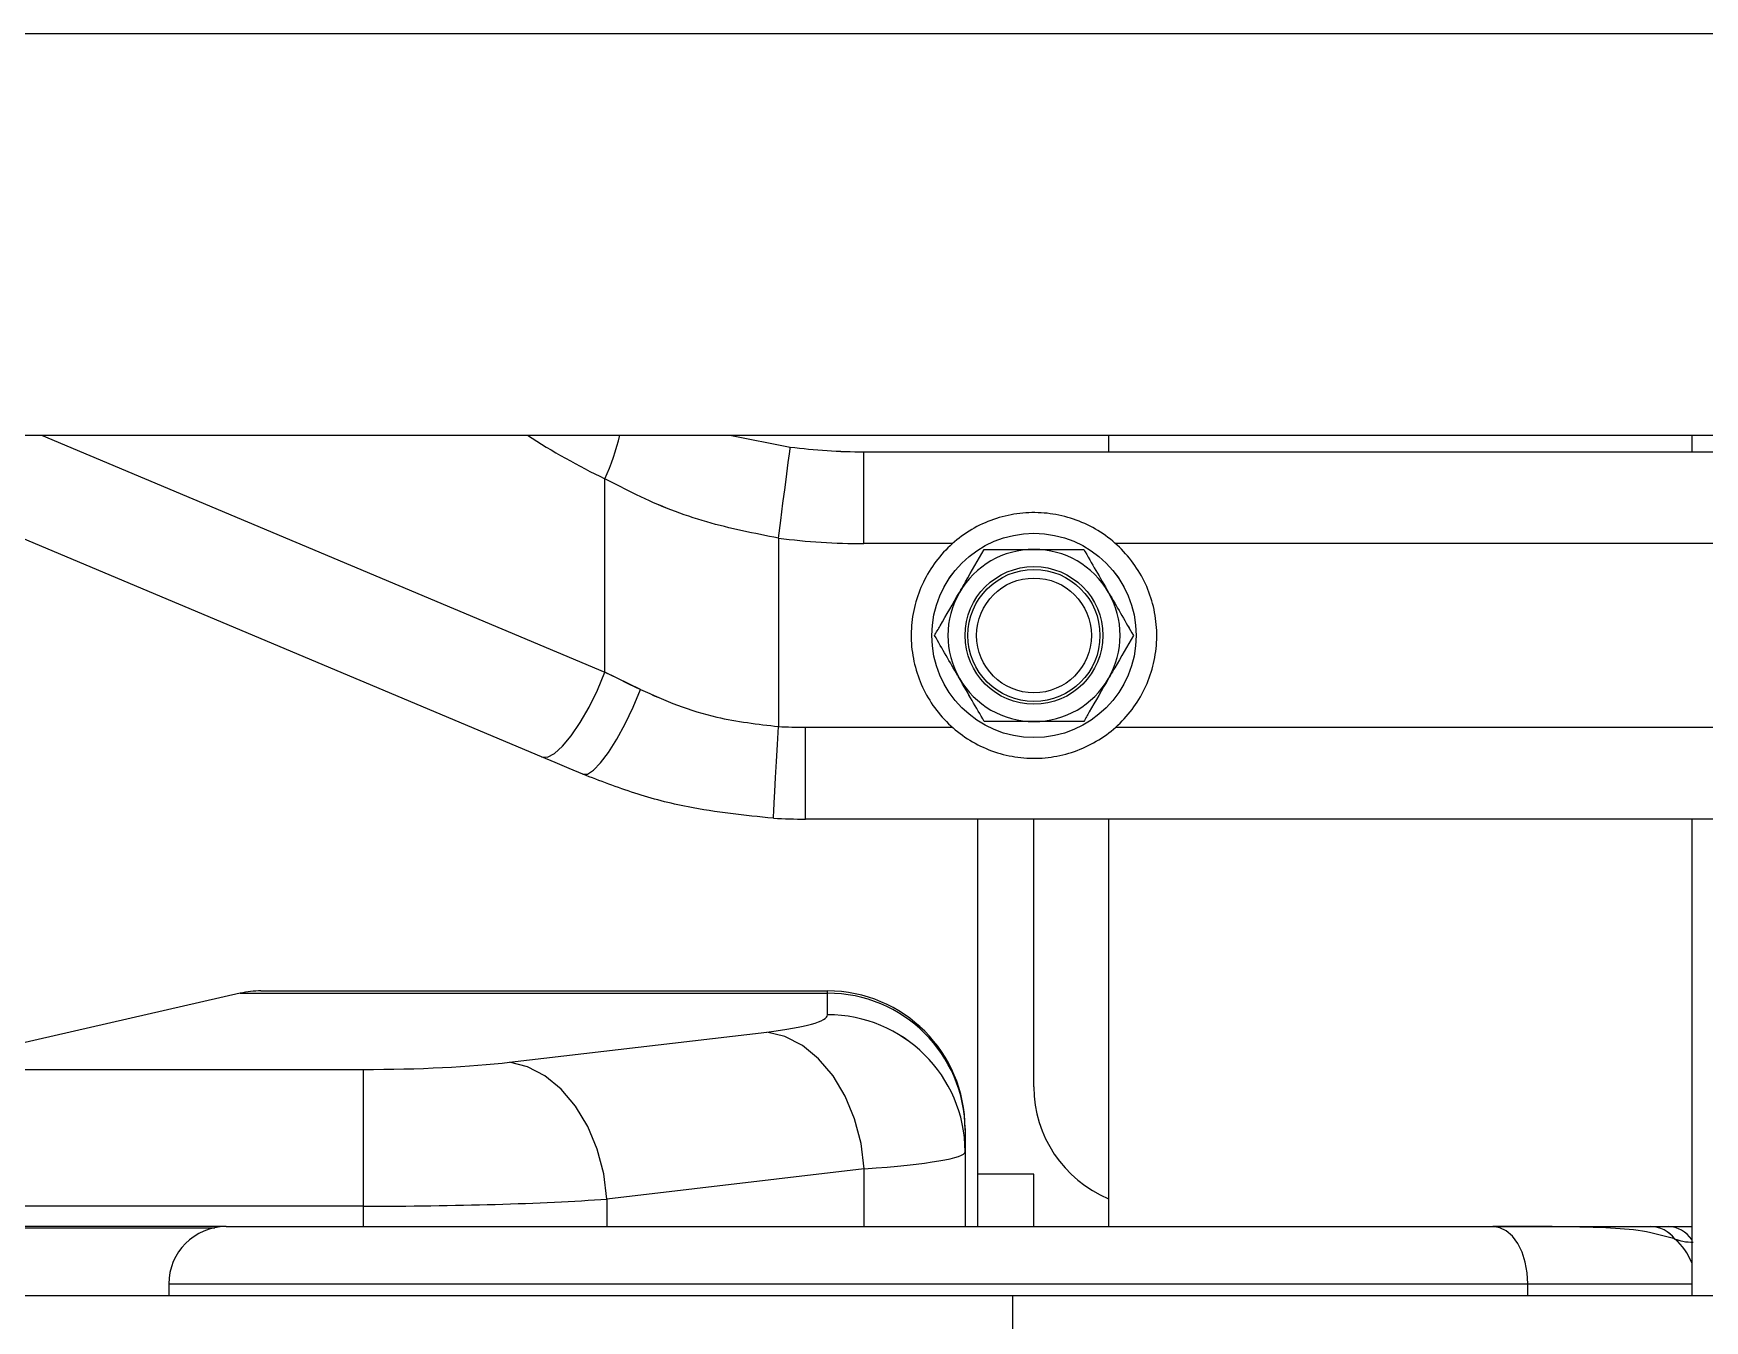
# Model space of a CAD drawing. Header units: inches. Extents: x -1851 to 6314, y -1304 to 4687.
# Drawn here: x -17.37 to -11.64, y 2437.88 to 2442.3 of the extents above; entities that cross this region are included whole.
import ezdxf

# ---------------------------------------------------------------- set-up
doc = ezdxf.new("R2010")
doc.units = ezdxf.units.IN
doc.header["$MEASUREMENT"] = 0

# ---------------------------------------------------------------- blocks, each defined once
blk = doc.blocks.new('2.4.20_7-7_Mid Plan View')
at = {"color": 7, "linetype": 'Continuous', "lineweight": 25}
for p, q in [((-8.978616916656481, 1.149999979883432), (-8.978616916656481, -1.149999972432852)), ((-8.943617069244372, 1.115000013262033), (-8.943617069244372, -1.115000005811453)), ((-9.047566616058337, 0.1403801031410694), (-9.047566616058337, 0.183755774050951)), ((-9.053566181182848, 0.1743337400257587), (-9.053566181182848, 0.07188011333346367)), ((-9.045790874481188, 0.128426406532526), (-9.045790874481188, 0.1710000075399876)), ((-9.033873760223376, 0.1681241132318974), (-9.033873760223376, 0.128426406532526)), ((-9.027237140655505, 0.1391497291624546), (-9.033873760223376, 0.1681241132318974)), ((-9.006639682769762, 0.1128998436033726), (-8.985478603363024, 0.1632003970444202)), ((-9.052566730499255, 0.145380113273859), (-9.053566181182848, 0.145380113273859)), ((-9.047566616058337, 0.1403801031410694), (-9.047566616058337, 0.03002115339040756)), ((-9.027237140655505, 0.1391497291624546), (-9.027237140655505, 0.08800000324845314)), ((-9.027032100677477, 0.1373486258089542), (-9.027032100677477, 0.08800000324845314)), ((-9.045790874481188, 0.128426406532526), (-9.033873760223376, 0.128426406532526)), ((-9.033252918243395, 0.1156984828412533), (-9.030614101409899, 0.09327207878232002)), ((-9.042532169342028, 0.0847867988049984), (-9.045170986175524, 0.1072132028639317)), ((-9.000780307769762, 0.104274895042181), (-8.99926587295531, 0.107378538697958)), ((-8.99926587295531, 0.107378538697958), (-8.982411586761462, 0.107378538697958)), ((-8.978616916656481, 0.09649438038468361), (-8.979653560638415, 0.09123268350958824)), ((-8.987587177276598, 0.09225906804203987), (-9.004000865936266, 0.09225906804203987)), ((-9.012066089630114, -0.08991097286343575), (-9.012066089630114, 0.08991097286343575)), ((-9.012066089630114, 0.08991097286343575), (-9.004066669464098, 0.08991097286343575)), ((-9.029116832733141, 0.08800000324845314), (-9.027237140655505, 0.08800000324845314)), ((-9.027237140655505, 0.08800000324845314), (-9.027032100677477, 0.08800000324845314)), ((-8.988065921783434, 0.08481782302260399), (-8.980066501617419, 0.08481782302260399)), ((-8.980066501617419, 0.08481782302260399), (-8.980066501617419, -0.08481781557202339)), ((-9.04103490066527, 0.07600000128149986), (-9.047566616058337, 0.07600000128149986)), ((-9.039155208587633, 0.07600000128149986), (-9.04103490066527, 0.07600000128149986)), ((-9.039032184600817, 0.07600000128149986), (-9.039155208587633, 0.07600000128149986)), ((-9.042993747711169, 0.07493000105023384), (-9.047566616058337, 0.07493000105023384)), ((-9.042993747711169, 0.07000240311026573), (-9.042993747711169, 0.07493000105023384)), ((-9.053566181182848, 0.07188011333346367), (-9.064566814422594, 0.07188011333346367)), ((-9.053566181182848, 0.07188011333346367), (-9.053566181182848, -0.07188010588288307)), ((-9.047566616058337, 0.07000240311026573), (-9.042993747711169, 0.07000240311026573)), ((-9.012066089630114, 0.06349999830126762), (-9.047566616058337, 0.06349999830126762)), ((-8.978616916656481, 0.06349999830126762), (-8.980066501617419, 0.06349999830126762)), ((-9.047566616058337, 0.01473612803965807), (-9.047566616058337, 0.01270000170916319)), ((-9.048646175384516, 0.01416824385523796), (-9.048649036407458, 0.01415961422026157)), ((-9.012066089630114, 0.01270000170916319), (-9.053566181182848, 0.01270000170916319)), ((-8.978616916656481, 0.01270000170916319), (-8.980066501617419, 0.01270000170916319))]:
    blk.add_line(p, q, dxfattribs=at)
at = {"color": 8, "linetype": 'Continuous', "lineweight": 25}
for p, q in [((-9.04766389083861, 0.1834765858948231), (-9.04766389083861, 0.1413606889545918)), ((-8.978616916656481, 0.1564603187143803), (-8.99926587295531, 0.107378538697958)), ((-9.052566730499255, 0.145380113273859), (-9.052566730499255, 0.02696575410664082)), ((-9.047566616058337, 0.128426406532526), (-9.045790874481188, 0.128426406532526)), ((-9.045170986175524, 0.1072132028639317), (-9.047566616058337, 0.1072132028639317)), ((-9.004066669464098, 0.08991097286343575), (-9.004066669464098, 0.07710563018918037)), ((-9.047566616058337, 0.0847867988049984), (-9.042532169342028, 0.0847867988049984)), ((-8.988065921783434, 0.07710563018918037), (-8.988065921783434, 0.08481782302260399)), ((-9.004066669464098, 0.06289437040686607), (-9.004066669464098, -0.06289437040686607)), ((-8.988065921783434, -0.06289437040686607), (-8.988065921783434, 0.06289437040686607)), ((-9.053566181182848, 0.02696575410664082), (-9.052566730499255, 0.02696575410664082)), ((-9.052566730499255, 0.02696575410664082), (-9.052566730499255, 0.01270000170916319))]:
    blk.add_line(p, q, dxfattribs=at)
at = {"color": 7, "linetype": 'Continuous', "lineweight": 25, "flags": 128}
for points in [[(-9.045170986175524, 0.1072132028639317), (-9.042959415435778, 0.1074896864593029), (-9.040824138641344, 0.1080493740737438), (-9.038838588714587, 0.1088729463517666), (-9.037071430206286, 0.1099320016801357), (-9.035584651947008, 0.1111899949610233), (-9.034427845001208, 0.1126035340130329), (-9.033641063690173, 0.114123847335577), (-9.033252918243395, 0.1156984828412533)], [(-9.008154117584215, 0.10929961130023), (-9.007645809173571, 0.1105068735778332), (-9.007141315460192, 0.1117071397602558), (-9.006639682769762, 0.1128998436033726)], [(-9.006639682769762, 0.1128998436033726), (-9.00665875625609, 0.1123974733054638), (-9.006348812103258, 0.1117797382175922), (-9.005725109100329, 0.1110740564763546), (-9.004815303802484, 0.1103117354214191), (-9.003658496856676, 0.1095266081392765), (-9.002307140350329, 0.1087535060942173), (-9.000821315765368, 0.1080267317593098), (-8.99926587295531, 0.107378538697958)], [(-9.008154117584215, 0.10929961130023), (-9.008137905120837, 0.1088939271867275), (-9.007804119110094, 0.1083719842135906), (-9.007167064666735, 0.1077562905848026), (-9.00625535202025, 0.1070733778178692), (-9.005108081817614, 0.1063527055084705), (-9.003772937774645, 0.1056253425776958), (-9.002310001373278, 0.104922641068697), (-9.000780307769762, 0.104274895042181)], [(-9.042532169342028, 0.0847867988049984), (-9.040320598602289, 0.08506328240036964), (-9.038185321807848, 0.08562296256422997), (-9.03619977188109, 0.08644654229283333), (-9.03443261337279, 0.08750559762120247), (-9.032945835113512, 0.08876359090209007), (-9.031789028167712, 0.09017712995409966), (-9.031002246856676, 0.09169744327664375), (-9.030614101409899, 0.09327207878232002)], [(-9.011987888336169, 0.09270631894469261), (-9.011834346771227, 0.09269772842526436), (-9.011380397796618, 0.09267227724194527), (-9.01064225387572, 0.09263094142079353), (-9.009648525238024, 0.0925753228366375), (-9.008438312530505, 0.09250754490494728), (-9.007057392120348, 0.0924302227795124), (-9.005559169769281, 0.09234632179141045), (-9.004000865936266, 0.09225906804203987)], [(-8.987587177276598, 0.09225906804203987), (-8.986039363861071, 0.09205882623791695), (-8.98455067825316, 0.09186628833413124), (-8.983179294586169, 0.0916888378560543), (-8.98197671127318, 0.09153330698609352), (-8.980990612030016, 0.09140566363930702), (-8.9802572364807, 0.09131081774830818), (-8.979805194854723, 0.0912524051964283), (-8.979653560638415, 0.09123268350958824)], [(-9.052566730499255, 0.02696575410664082), (-9.051591121673571, 0.02702446281909943), (-9.050652706146227, 0.02719833329319954), (-9.049788677215563, 0.02748068235814571), (-9.04903050613402, 0.02786066010594368), (-9.048408710479723, 0.02832366526126862), (-9.047947132110583, 0.02885190211236477), (-9.047661983489977, 0.02942507527768612), (-9.047566616058337, 0.03002115339040756)]]:
    blk.add_lwpolyline(points, dxfattribs=at)
at = {"color": 7, "linetype": 'Continuous', "lineweight": 25}
for radius in [0.008899999999999655, 0.00600000000000227, 0.005749999999998731, 0.004999999999998858]:
    blk.add_circle((-8.996066346217159, 0.07000000143648322), radius, dxfattribs=at)
for centre, radius, start, end in [((-9.052566346217159, 0.1403801099505699), 0.004999999999998858, 0, 90), ((-8.96206634621716, 0.08991097366819645), 0.05000000000000052, 176.7950979491774, 180), ((-8.96206634621716, 0.08991097366819645), 0.04200000000000065, 176.7950979491774, 180), ((-8.930066346217156, 0.08481781989948445), 0.05800000000000424, 172.628787788044, 180), ((-8.930066346217156, 0.08481781989948445), 0.05000000000000222, 172.628787788044, 180), ((-9.041077914649495, 0.0879610692215067), 0.01196114528246766, 270.2060442382509, 0.1865004822112344), ((-9.039198610046402, 0.08796145405042921), 0.01196153150854876, 270.2078936018151, 0.1846511186458518), ((-9.039032054481869, 0.08800000143645548), 0.01200000000000272, 270, 0), ((-8.996066346217159, 0.07000000143648322), 0.01069999999999878, 99.37500000000014, 110.625000000002), ((-8.996066346217159, 0.07000000143648322), 0.01070000000000222, 88.12500000000925, 99.37500000000014), ((-8.996066346217159, 0.07000000143648322), 0.01070000000000222, 76.8749999999935, 88.12500000000925), ((-8.996066346217159, 0.07000000143648322), 0.01069999999999899, 65.62500000000009, 76.8749999999935), ((-8.996066346217159, 0.07000000143648322), 0.01070000000000279, 121.8749999999934, 133.1249999999883), ((-8.996066346217159, 0.07000000143648322), 0.01070000000000279, 110.625000000002, 121.8749999999934), ((-8.996066346217159, 0.07000000143648322), 0.0106999999999986, 54.3750000000088, 65.62500000000009), ((-8.996066346217159, 0.07000000143648322), 0.01070000000000235, 43.1249999999992, 54.3750000000088), ((-8.996066346217159, 0.07000000143648322), 0.0106999999999986, 133.1249999999883, 144.3750000000033), ((-8.996066346217159, 0.07000000143648322), 0.007500000000001459, 59.99999999999407, 120.0000000000059), ((-8.996066346217159, 0.07000000143648322), 0.01070000000000235, 31.8750000000023, 43.1249999999992), ((-8.996066346217159, 0.07000000143648322), 0.0106999999999986, 144.3750000000033, 155.6249999999955), ((-8.996066346217159, 0.07000000143648322), 0.007500000000001459, 120.0000000000059, 180), ((-8.996066346217159, 0.07000000143648322), 0.007500000000001459, 0, 59.99999999999407), ((-8.996066346217159, 0.07000000143648322), 0.01069999999999853, 155.6249999999955, 166.8749999999881), ((-8.996066346217159, 0.07000000143648322), 0.01070000000000134, 20.62500000000862, 31.8750000000023), ((-8.996066346217159, 0.07000000143648322), 0.01070000000000242, 9.37500000001131, 20.62500000000862), ((-8.996066346217159, 0.07000000143648322), 0.01070000000000057, 166.8749999999881, 178.124999999997), ((-8.996066346217159, 0.07000000143648322), 0.01070000000000242, 358.124999999997, 9.37500000001131), ((-8.996066346217159, 0.07000000143648322), 0.01070000000000242, 178.124999999997, 189.3750000000105), ((-8.996066346217159, 0.07000000143648322), 0.007500000000001459, 180, 239.9999999999951), ((-8.996066346217159, 0.07000000143648322), 0.007500000000001459, 300.0000000000059, 0), ((-8.996066346217159, 0.07000000143648322), 0.01070000000000057, 346.8750000000015, 358.124999999997), ((-8.996066346217159, 0.07000000143648322), 0.01070000000000242, 189.3750000000105, 200.6249999999938), ((-8.996066346217159, 0.07000000143648322), 0.01070000000000026, 335.6249999999956, 346.8750000000015), ((-8.996066346217159, 0.07000000143648322), 0.01070000000000134, 200.6249999999938, 211.8750000000023), ((-8.996066346217159, 0.07000000143648322), 0.01070000000000058, 324.3749999999872, 335.6249999999956), ((-8.996066346217159, 0.07000000143648322), 0.01070000000000134, 211.8750000000023, 223.1249999999992), ((-8.996066346217159, 0.07000000143648322), 0.0106999999999986, 223.1249999999992, 234.3750000000088), ((-8.996066346217159, 0.07000000143648322), 0.007500000000001459, 239.9999999999951, 300.0000000000059), ((-8.996066346217159, 0.07000000143648322), 0.01070000000000476, 313.125000000005, 324.3749999999872), ((-8.996066346217159, 0.07000000143648322), 0.01070000000000093, 234.3750000000088, 245.6250000000063), ((-8.996066346217159, 0.07000000143648322), 0.01070000000000476, 301.8750000000076, 313.125000000005), ((-8.996066346217159, 0.07000000143648322), 0.01070000000000093, 245.6250000000063, 256.8749999999953), ((-8.996066346217159, 0.07000000143648322), 0.01070000000000215, 279.3749999999969, 290.6249999999972), ((-8.996066346217159, 0.07000000143648322), 0.01070000000000011, 290.6249999999972, 301.8750000000076), ((-8.996066346217159, 0.07000000143648322), 0.01069999999999899, 256.8749999999953, 268.1250000000092), ((-8.996066346217159, 0.07000000143648322), 0.01070000000000215, 268.1250000000092, 279.3749999999969), ((-9.050246264339055, 0.01631140907397821), 0.002679805619434724, 306.5856510215082, 359.3791225230795), ((-9.05024570666625, 0.01631762971260287), 0.002679246141194136, 306.6559080040263, 359.3826306073028)]:
    blk.add_arc(centre, radius, start, end, dxfattribs=at)
at = {"color": 8, "linetype": 'Continuous', "lineweight": 25}
for centre, radius, start, end in [((-8.930066346217156, 0.08239870354512391), 0.05800000000000305, 146.833576215838, 154.4888416103129), ((-8.973631956859112, 0.126966334942864), 0.02146540619123364, 245.8571527466079, 256.5714700509742), ((-9.050064970366105, 0.0147955739171266), 0.002499061435720119, 303.0133446825981, 358.6369606093629), ((-9.052465834805414, 0.01736965099709664), 0.00498385451029049, 290.4536185619038, 320.0322999204102), ((-9.052470611393769, 0.01737072528482031), 0.004991559840874433, 290.6545311122108, 319.9610563616342)]:
    blk.add_arc(centre, radius, start, end, dxfattribs=at)
at = {"color": 7, "linetype": 'Continuous', "lineweight": 25}
for centre, major_axis, ratio, start_param, end_param in [((-9.05703205448187, 0.1373486252896896), (0.03000000000000337, 0), 0.5137614678897633, 0, 0.117124919696348), ((-9.043673250631304, 0.1284264083076607), (0, 0.02999999999999997), 0.07059807471688373, 1.570796326794897, 2.356194490192058), ((-9.031755466060059, 0.1284264083076607), (0, 0.01800000000000066), 0.1176634578614684, 1.570796326794897, 2.356194490192094), ((-9.02911669748018, 0.1060000014364846), (0, 0.01800000000000066), 0.1176634578614684, 2.356194490192094, 3.141592653589792), ((-9.041034482051433, 0.1060000014364846), (0, 0.02999999999999997), 0.07059807471688373, 2.356194490192709, 3.141592653589791)]:
    blk.add_ellipse(centre, major_axis=major_axis, ratio=ratio, start_param=start_param, end_param=end_param, dxfattribs=at)
for points, knots in [([(-9.011987888336169, 0.09270631894469261), (-9.011739138006721, 0.09520121657214986), (-9.011330606185542, 0.09929867876917342), (-9.009882582224225, 0.1048344046705267), (-9.008732526498132, 0.1078053861611465), (-9.008154117584215, 0.10929961130023)], [0, 0, 0, 0, 0.4362484197065114, 0.7164668355827369, 1, 1, 1, 1]), ([(-8.987587177276598, 0.09225906804203987), (-8.987176248856134, 0.0943625358360407), (-8.98633979640871, 0.098644183677294), (-8.984371811453226, 0.1036576558711033), (-8.98289252488998, 0.1064656257902072), (-8.982411586761462, 0.107378538697958)], [0, 0, 0, 0, 0.394576488261877, 0.8031677851159329, 1, 1, 1, 1]), ([(-9.000780307769762, 0.104274895042181), (-9.001256548250293, 0.103216098572517), (-9.002215905633104, 0.1010832177033478), (-9.00344156844972, 0.09707758219542484), (-9.003790692363818, 0.09406977586368725), (-9.004000865936266, 0.09225906804203987)], [0, 0, 0, 0, 0.281780664822103, 0.5676299520579198, 1, 1, 1, 1]), ([(-8.999816143035876, 0.07649518921971321), (-8.999727411484418, 0.07654653344070539), (-8.998461820698228, 0.07727886339515067), (-8.99722054475139, 0.07799465061376054), (-8.996066295623766, 0.0786602534353733)], [0, 0, 0, 0, 0.07011077547901916, 1, 1, 1, 1]), ([(-8.996066295623766, 0.0786602534353733), (-8.995789918248558, 0.07850068936485854), (-8.99456851254794, 0.07779552142133639), (-8.993298829656407, 0.0770624120144987), (-8.992316448211657, 0.07649518921971321)], [0, 0, 0, 0, 0.2262781114133212, 1, 1, 1, 1]), ([(-9.003565990447985, 0.07433012500405312), (-9.002957143895326, 0.07468176879402222), (-9.001728115966468, 0.07539160288445146), (-9.000457373858207, 0.07612507227821652), (-8.999816143035876, 0.07649518921971321)], [0, 0, 0, 0, 0.4953887038367636, 1, 1, 1, 1]), ([(-8.992316448211657, 0.07649518921971321), (-8.992006805156588, 0.07631652924717969), (-8.990737602803758, 0.07558421617315503), (-8.989501292563492, 0.07487005480822972), (-8.988566600799548, 0.07433012500405312)], [0, 0, 0, 0, 0.2439666569902395, 1, 1, 1, 1]), ([(-9.003565990447985, 0.07000000402331352), (-9.003565990447985, 0.07010268398957464), (-9.003565990448, 0.07156492844640638), (-9.003565990447992, 0.07299783670271154), (-9.003565990447985, 0.07433012500405312)], [0, 0, 0, 0, 0.07022079364668118, 1, 1, 1, 1]), ([(-8.988566600799548, 0.07433012500405312), (-8.988566600799548, 0.07362689692470781), (-8.988566600799548, 0.0722075573490315), (-8.988566600799548, 0.07074029460454767), (-8.988566600799548, 0.07000000402331352)], [0, 0, 0, 0, 0.4954614747552007, 1, 1, 1, 1]), ([(-9.003565990447985, 0.06566987559199333), (-9.003565990447985, 0.06637310367381133), (-9.003565990447985, 0.06779244565353792), (-9.003565990447985, 0.06925971093386352), (-9.003565990447985, 0.07000000402331352)], [0, 0, 0, 0, 0.495460637294494, 1, 1, 1, 1]), ([(-8.988566600799548, 0.07000000402331352), (-8.988566600799548, 0.0698973240573082), (-8.988566600799555, 0.06843507715299779), (-8.988566600799555, 0.0670021663913758), (-8.988566600799548, 0.06566987559199333)], [0, 0, 0, 0, 0.07022067593795363, 1, 1, 1, 1]), ([(-8.999816143035876, 0.06350481137633324), (-9.00079852619984, 0.06407202843416826), (-9.002068212668494, 0.06480513120865794), (-9.003289613227597, 0.06551030876420327), (-9.003565990447985, 0.06566987559199333)], [0, 0, 0, 0, 0.7737210628181763, 1, 1, 1, 1]), ([(-8.988566600799548, 0.06566987559199333), (-8.989175447876445, 0.06531823520202806), (-8.990404478937226, 0.06460840677732449), (-8.991675217909592, 0.06387493176569592), (-8.992316448211657, 0.06350481137633324)], [0, 0, 0, 0, 0.4953878679938091, 1, 1, 1, 1]), ([(-8.996066295623766, 0.06133974716067314), (-8.997001430769696, 0.06187945856700594), (-8.998238022706733, 0.06259315516618358), (-8.999506832230754, 0.06332612720939323), (-8.999816143035876, 0.06350481137633324)], [0, 0, 0, 0, 0.7562196694904899, 1, 1, 1, 1]), ([(-8.992316448211657, 0.06350481137633324), (-8.992405179763121, 0.06345346715531264), (-8.993670770549304, 0.06272113720086736), (-8.994912046496143, 0.06200534998228591), (-8.996066295623766, 0.06133974716067314)], [0, 0, 0, 0, 0.07011077547901916, 1, 1, 1, 1]), ([(-9.048646175384516, 0.01416824385523796), (-9.048390836652093, 0.01508733018559383), (-9.047876795162924, 0.01693761158026064), (-9.047633269240055, 0.02048511479623016), (-9.04755806881769, 0.02476255886264767), (-9.047563757354364, 0.02826236763760903), (-9.047566616058337, 0.03002115339040756)], [0, 0, 0, 0, 0.2119843694069155, 0.4267615801947123, 0.711926099244143, 1, 1, 1, 1]), ([(-9.047566616058337, 0.03002115339040756), (-9.047566616058337, 0.02992249193366092), (-9.047566616058337, 0.02977447833612246), (-9.047566616058337, 0.02957834009333737), (-9.047566616058337, 0.02928507490165089), (-9.047566616058337, 0.02895495034141504), (-9.047566616058337, 0.0285462765051534), (-9.047566616058337, 0.02816587905763868), (-9.047566616058337, 0.02770456920285369), (-9.047566616058344, 0.02712382859076001), (-9.047566616058337, 0.02639607232038088), (-9.047566616058337, 0.025573805864326), (-9.047566616058337, 0.02455339858840944), (-9.047566616058337, 0.02329368532647891), (-9.047566616058337, 0.02164483541380946), (-9.047566616058337, 0.01953266018151112), (-9.047566616058337, 0.01770800222251978), (-9.047566616058337, 0.01664510319068313), (-9.047566616058337, 0.01628876104950905)], [0, 0, 0, 0, 0.01623646859544215, 0.0243582266872439, 0.03248165970980969, 0.06498122567735941, 0.07971725219640366, 0.1017971215834769, 0.1299914785510732, 0.159534563333484, 0.2037021475659509, 0.2600897402675112, 0.3104455932989192, 0.3967125409981453, 0.5082088801245065, 0.6566494134887105, 0.884890022941628, 1, 1, 1, 1]), ([(-9.047566616058337, 0.01628237031400204), (-9.047566616058337, 0.01609129573580503), (-9.047566616058337, 0.01562201186561651), (-9.047566616058337, 0.01506584491801277), (-9.047566616058337, 0.01473612803965807)], [0, 0, 0, 0, 0.407162040539756, 1, 1, 1, 1]), ([(-9.048649036407458, 0.01415961422026157), (-9.048723034245523, 0.01392493786167392), (-9.048895045816064, 0.0133794212619307), (-9.048918763264833, 0.0128557577901347), (-9.048932277679437, 0.01255736965686083)], [0, 0, 0, 0, 0.4301910495237516, 1, 1, 1, 1])]:
    blk.add_open_spline(points, degree=3, knots=knots, dxfattribs=at)
blk = doc.blocks.new('2.4.20_9_Plan View')
at = {"color": 7, "linetype": 'Continuous', "lineweight": 25}
for p, q in [((34.68313822507852, 7.545931843557355), (34.68313822507852, 0)), ((34.79796712446209, 7.431102553067205), (34.79796712446209, 0.1148292904901496)), ((34.45692685771937, 4.233530567145941), (34.45692685771937, 4.375839203293921)), ((34.43724168004984, 4.344927017182705), (34.43724168004984, 4.00879306058556)), ((34.46275121728891, 4.194312401164765), (34.46275121728891, 4.333989574294087)), ((34.50185092685693, 4.324554225212331), (34.50185092685693, 4.194312401164765)), ((34.52362148494714, 4.229493906981943), (34.50185092685693, 4.324554225212331)), ((34.59120157752984, 4.143372232444285), (34.66062612886425, 4.308400300195814)), ((34.44052228225702, 4.249934800390001), (34.43724168004984, 4.249934800390001)), ((34.45692685771937, 4.233530567145941), (34.45692685771937, 3.871460510445978)), ((34.52362148494714, 4.229493906981943), (34.52362148494714, 4.061679840214254)), ((34.5242973171615, 4.223584775055649), (34.5242973171615, 4.061679840214254)), ((34.46275121728891, 4.194312401164765), (34.50185092685693, 4.194312401164765)), ((34.50388624563212, 4.152554120001497), (34.51254378145212, 4.07897667650878)), ((34.4734440718841, 4.051137830547987), (34.46478653606408, 4.124715274040696)), ((34.61539386772149, 4.125257714458407), (34.6706885196113, 4.125257714458407)), ((34.68313822507852, 4.089548532497879), (34.67974029088968, 4.072285746922191)), ((34.65370979965203, 4.075653150351641), (34.59985911334985, 4.075653150351641)), ((34.5733968404197, 4.067949425765867), (34.5996432225036, 4.067949425765867)), ((34.5733968404197, 3.477982393347318), (34.5733968404197, 4.067949425765867)), ((34.51745764484401, 4.061679840214254), (34.52362148494714, 4.061679840214254)), ((34.52362148494714, 4.061679840214254), (34.5242973171615, 4.061679840214254)), ((34.65213755109781, 4.051239616042075), (34.67838236875528, 4.051239616042075)), ((34.67838236875528, 4.051239616042075), (34.67838236875528, 3.49469222751528)), ((34.47835637084955, 4.022309753760993), (34.45692685771937, 4.022309753760993)), ((34.48452177537912, 4.022309753760993), (34.47835637084955, 4.022309753760993)), ((34.48492696182245, 4.022309753760993), (34.48452177537912, 4.022309753760993)), ((34.5733968404197, 4.018799254202243), (34.45692685771937, 4.018799254202243)), ((34.43724168004984, 4.00879306058556), (34.40115192691798, 4.00879306058556)), ((34.43724168004984, 4.00879306058556), (34.43724168004984, 3.537138782971795)), ((34.49684006902689, 4.00263259377688), (34.5733968404197, 4.00263259377688)), ((34.5733968404197, 3.981299243983329), (34.45692685771937, 3.981299243983329)), ((34.68313822507852, 3.981299243983329), (34.67838236875528, 3.981299243983329)), ((34.45338343187326, 3.819449650726618), (34.45337404531473, 3.819421338274999)), ((34.45692685771937, 3.821312787874227), (34.45692685771937, 3.814632583164084)), ((34.5733968404197, 3.814632583164084), (34.43724168004984, 3.814632583164084)), ((34.68313822507852, 3.814632583164084), (34.67838236875528, 3.814632583164084))]:
    blk.add_line(p, q, dxfattribs=at)
at = {"color": 8, "linetype": 'Continuous', "lineweight": 25}
for p, q in [((34.45660771472924, 4.374923231623768), (34.45660771472924, 4.236747712306382)), ((34.68313822507852, 4.286287181607484), (34.61539386772149, 4.125257714458407)), ((34.44052228225702, 4.249934800390001), (34.44052228225702, 3.861436234259827)), ((34.45692685771937, 4.194312401164765), (34.46275121728891, 4.194312401164765)), ((34.46478653606408, 4.124715274040696), (34.45692685771937, 4.124715274040696)), ((34.5996432225036, 4.067949425765867), (34.5996432225036, 4.025937145306465)), ((34.45692685771937, 4.051137830547987), (34.4734440718841, 4.051137830547987)), ((34.65213755109781, 4.025937145306465), (34.65213755109781, 4.051239616042075)), ((34.5996432225036, 3.979312275762261), (34.5996432225036, 3.566619543350932)), ((34.65213755109781, 3.566619543350932), (34.65213755109781, 3.979312275762261)), ((34.43724168004984, 3.861436234259827), (34.44052228225702, 3.861436234259827)), ((34.44052228225702, 3.861436234259827), (34.44052228225702, 3.814632583164084))]:
    blk.add_line(p, q, dxfattribs=at)
at = {"color": 7, "linetype": 'Continuous', "lineweight": 25, "flags": 128}
for points in [[(34.46478653606408, 4.124715274040696), (34.47204234580988, 4.125622372479732), (34.47904784732813, 4.127458617992701), (34.4855605545234, 4.130160626865326), (34.49135831884378, 4.13363521794885), (34.49623776485437, 4.137762492624518), (34.50003306335444, 4.142400088087918), (34.50261280252451, 4.147387992849048), (34.50388624563212, 4.152554120001497)], [(34.58623139478678, 4.131560446294841), (34.58789907335276, 4.135521280665692), (34.58955580093378, 4.139459161967636), (34.59120157752984, 4.143372232444285)], [(34.59120157752984, 4.143372232444285), (34.59113900047296, 4.141724035876095), (34.59215431322092, 4.139697345890404), (34.59420058298105, 4.137382117006482), (34.59718707302088, 4.134881063596602), (34.60098080709452, 4.132305186604263), (34.6054143915748, 4.129768762490748), (34.61029070873256, 4.127384332181812), (34.61539386772149, 4.125257714458407)], [(34.58623139478678, 4.131560446294841), (34.58628614971155, 4.130229461627899), (34.58738124820704, 4.128517050243914), (34.58946819305415, 4.126497057958836), (34.59246094079965, 4.124256530436575), (34.5962265151977, 4.121892119897005), (34.60060534475321, 4.119505758499201), (34.60540656944269, 4.11720030728042), (34.61042524940484, 4.115075156206785)], [(34.61539386772149, 4.125257714458407), (34.61374809112543, 4.121884395541549), (34.61209136354441, 4.118489687982198), (34.61042524940484, 4.115075156206785)], [(34.4734440718841, 4.051137830547987), (34.48069988162989, 4.052044928987023), (34.48770538314814, 4.053881150055823), (34.49421809034341, 4.056583183372616), (34.50001585466379, 4.060057774456141), (34.50489530067438, 4.064185049131808), (34.50869059917444, 4.068822644595201), (34.51127033834452, 4.073810549356338), (34.51254378145212, 4.07897667650878)], [(34.57365340635293, 4.077120509003102), (34.57415715166086, 4.077092324883338), (34.57564805004114, 4.077008823623061), (34.57806978214258, 4.076873207407594), (34.58132848237986, 4.076690731731951), (34.58530056106561, 4.076468363182542), (34.58983113998407, 4.076214681660531), (34.59474656780237, 4.075939415942727), (34.59985911334985, 4.075653150351641)], [(34.65370979965203, 4.075653150351641), (34.65878792781824, 4.074996189031005), (34.66367050268167, 4.074364502974746), (34.66816979307168, 4.07378231634825), (34.67211527650826, 4.073272044448849), (34.67535363920206, 4.072853267050981), (34.67775659818646, 4.072542092857958), (34.6792396744346, 4.072350450621244), (34.67974029088968, 4.072285746922191)], [(34.44052228225702, 3.861436234259827), (34.44372309871667, 3.861628848152009), (34.44680032548901, 3.862199289358259), (34.44963663059228, 3.863125631464492), (34.45212250417704, 3.864372277658582), (34.45416251623148, 3.865891323492377), (34.45567844543451, 3.86762438408293), (34.45661240800851, 3.869504873530637), (34.45692685771937, 3.871460510445978)]]:
    blk.add_lwpolyline(points, dxfattribs=at)
at = {"color": 7, "linetype": 'Continuous', "lineweight": 25}
for radius in [0.02919947599999887, 0.01968503999999906, 0.01886482999998465, 0.01640420000000744]:
    blk.add_circle((34.62589012100787, 4.002624714269466), radius, dxfattribs=at)
for centre, radius, start, end in [((34.44052266100785, 4.233530589486826), 0.01640420000000744, 0, 90), ((34.73743868100787, 4.067949428406159), 0.1640420000000188, 176.7950979491766, 180), ((34.73743868100787, 4.067949428406159), 0.1377952800000133, 176.7950979491766, 180), ((34.84242556100783, 4.051239605795622), 0.1902887199999834, 172.6287877880431, 180), ((34.84242556100783, 4.051239605795622), 0.1640419999999849, 172.6287877880431, 180), ((34.47821461328175, 4.061552735129474), 0.03924323740342269, 270.2069688575571, 0.1855758628889138), ((34.48438117612899, 4.061550025420019), 0.03924052354423432, 270.2052918805556, 0.1895452130349968), ((34.48492650670467, 4.061679834269377), 0.0393700800000089, 270, 0), ((34.62589012100787, 4.002624714269466), 0.03510498799999692, 99.37500000000844, 110.6250000000293), ((34.62589012100787, 4.002624714269466), 0.03510498800000709, 88.1250000000178, 99.37500000000844), ((34.62589012100787, 4.002624714269466), 0.03510498800000709, 76.87500000003992, 88.1250000000178), ((34.62589012100787, 4.002624714269466), 0.03510498799999033, 65.62500000003963, 76.87500000003992), ((34.62589012100787, 4.002624714269466), 0.03510498800002096, 121.8750000000308, 133.1250000000071), ((34.62589012100787, 4.002624714269466), 0.03510498800002096, 110.6250000000293, 121.8750000000308), ((34.62589012100787, 4.002624714269466), 0.03510498799998236, 54.37500000003666, 65.62500000003963), ((34.62589012100787, 4.002624714269466), 0.03510498800000449, 133.1250000000071, 144.3750000000173), ((34.62589012100787, 4.002624714269466), 0.02460630000000199, 60.00000000004985, 119.9999999999974), ((34.62589012100787, 4.002624714269466), 0.03510498799999547, 43.12500000001691, 54.37500000003666), ((34.62589012100787, 4.002624714269466), 0.03510498800000537, 144.3750000000173, 155.6249999999964), ((34.62589012100787, 4.002624714269466), 0.02460630000002235, 119.9999999999974, 180), ((34.62589012100787, 4.002624714269466), 0.02460629999999997, 0, 60.00000000004985), ((34.62589012100787, 4.002624714269466), 0.03510498799999547, 31.87500000001664, 43.12500000001691), ((34.62589012100787, 4.002624714269466), 0.03510498799999185, 20.62500000001032, 31.87500000001664), ((34.62589012100787, 4.002624714269466), 0.03510498800000885, 155.6249999999964, 166.8749999999881), ((34.62589012100787, 4.002624714269466), 0.03510498799999692, 9.375000000011326, 20.62500000001032), ((34.62589012100787, 4.002624714269466), 0.03510498800000885, 166.8749999999881, 178.124999999997), ((34.62589012100787, 4.002624714269466), 0.03510498799999692, 358.124999999997, 9.375000000011326), ((34.62589012100787, 4.002624714269466), 0.03510498800000746, 178.124999999997, 189.3750000000105), ((34.4968406033107, 3.968049253845408), 0.03458333444000947, 90, 157.4721457212655), ((34.62589012100787, 4.002624714269466), 0.02460630000002235, 180, 240.0000000000041), ((34.62589012100787, 4.002624714269466), 0.02460629999999997, 299.99999999995, 0), ((34.62589012100787, 4.002624714269466), 0.03510498800000632, 346.8750000000023, 358.124999999997), ((34.62589012100787, 4.002624714269466), 0.03510498799999692, 189.3750000000105, 200.6249999999946), ((34.62589012100787, 4.002624714269466), 0.03510498800000632, 335.6249999999822, 346.8750000000023), ((34.62589012100787, 4.002624714269466), 0.03510498800000914, 200.6249999999946, 211.8750000000003), ((34.62589012100787, 4.002624714269466), 0.03510498800000914, 211.8750000000003, 223.12499999998), ((34.62589012100787, 4.002624714269466), 0.03510498799999281, 324.3749999999843, 335.6249999999822), ((34.62589012100787, 4.002624714269466), 0.02460630000000199, 240.0000000000041, 299.99999999995), ((34.62589012100787, 4.002624714269466), 0.0351049879999965, 313.124999999969, 324.3749999999843), ((34.62589012100787, 4.002624714269466), 0.03510498800000843, 223.12499999998, 234.3749999999738), ((34.62589012100787, 4.002624714269466), 0.0351049879999965, 301.8749999999785, 313.124999999969), ((34.62589012100787, 4.002624714269466), 0.03510498800000999, 234.3749999999738, 245.6249999999804), ((34.62589012100787, 4.002624714269466), 0.03510498800000999, 245.6249999999804, 256.8749999999658), ((34.62589012100787, 4.002624714269466), 0.03510498800000796, 279.3750000000051, 290.6249999999894), ((34.62589012100787, 4.002624714269466), 0.03510498799999839, 290.6249999999894, 301.8749999999785), ((34.62589012100787, 4.002624714269466), 0.0351049880000005, 256.8749999999658, 268.1249999999799), ((34.62589012100787, 4.002624714269466), 0.03510498800000796, 268.1249999999799, 279.3750000000051), ((34.44813497770313, 3.826482405105935), 0.008792411172737418, 306.5741382370537, 359.370208108984), ((34.44814254310917, 3.826499895276129), 0.008784808663013791, 306.6257357929737, 359.3923406346594)]:
    blk.add_arc(centre, radius, start, end, dxfattribs=at)
at = {"color": 8, "linetype": 'Continuous', "lineweight": 25}
for centre, radius, start, end in [((34.84242556100783, 4.04330287209558), 0.1902887200000081, 146.8335762158359, 154.488841610313), ((34.69984408062894, 4.190554040566255), 0.07150983807451022, 245.9386884407394, 256.4899343568561), ((34.44084964525106, 3.829954064127776), 0.01635354726025526, 290.4642744809644, 320.0340379762931), ((34.44083497093489, 3.829956142907051), 0.01637713329430639, 290.6636638238208, 319.9644308648487), ((34.4487160183872, 3.821515713931561), 0.008213346548366331, 303.066048531925, 358.5842567599121)]:
    blk.add_arc(centre, radius, start, end, dxfattribs=at)
at = {"color": 7, "linetype": 'Continuous', "lineweight": 25}
for centre, major_axis, ratio, start_param, end_param in [((34.42587138670466, 4.223584773352023), (0.09842520000002228, 0), 0.5137614678897049, 0, 0.1171249196963545), ((34.46969948472974, 4.194312406988701), (0, 0.0984251999999999), 0.07059807471682689, 1.570796326794897, 2.356194490193366), ((34.50879982906247, 4.194312406988701), (0, 0.05905512000000216), 0.1176634578613737, 1.570796326794897, 2.3561944901934), ((34.51745720657009, 4.120734954269473), (0, 0.05905512000000216), 0.1176634578613737, 2.356194490191123, 3.141592653589792), ((34.47835686223733, 4.120734954269473), (0, 0.0984251999999999), 0.07059807471682689, 2.356194490193445, 3.141592653589791)]:
    blk.add_ellipse(centre, major_axis=major_axis, ratio=ratio, start_param=start_param, end_param=end_param, dxfattribs=at)
for points, knots in [([(34.57365340635293, 4.077120509003102), (34.57447014325143, 4.085305867631853), (34.57581149597168, 4.098748939793168), (34.58056240149749, 4.116910529371388), (34.58433435834887, 4.12665808977443), (34.58623139478678, 4.131560446294841)], [0, 0, 0, 0, 0.4362545465654817, 0.7164745756626871, 1, 1, 1, 1]), ([(34.65370979965203, 4.075653150351641), (34.65505687739918, 4.082554506518584), (34.65779897283052, 4.096602825003338), (34.66426208089602, 4.113048486996078), (34.66911194895417, 4.122262477031207), (34.6706885196113, 4.125257714458407)], [0, 0, 0, 0, 0.3945746018234068, 0.8031913638881931, 1, 1, 1, 1]), ([(34.61042524940484, 4.115075156206785), (34.60886278058673, 4.111601414397256), (34.6057152825109, 4.104603773526449), (34.60169407891561, 4.091461924326637), (34.60054865921326, 4.081593793001218), (34.59985911334985, 4.075653150351641)], [0, 0, 0, 0, 0.281780664822103, 0.5676299520579198, 1, 1, 1, 1]), ([(34.61358695520396, 4.023934386156199), (34.6138785960169, 4.024102830051071), (34.61803273770667, 4.026502150636816), (34.6221040852801, 4.028852381828287), (34.6258896045875, 4.031037615437505)], [0, 0, 0, 0, 0.0702048304376848, 1, 1, 1, 1]), ([(34.6258896045875, 4.031037615437505), (34.62679635027966, 4.030514103748807), (34.63080394237886, 4.028200311330949), (34.6349702031857, 4.025795270053464), (34.63819381839747, 4.023934386156199)], [0, 0, 0, 0, 0.2262569816808467, 1, 1, 1, 1]), ([(34.6012843058204, 4.016831156874893), (34.60328242076523, 4.017984733813819), (34.60731509510747, 4.020312928262946), (34.61148377730673, 4.022719982441856), (34.61358695520396, 4.023934386156199)], [0, 0, 0, 0, 0.4954813543670999, 1, 1, 1, 1]), ([(34.63819381839747, 4.023934386156199), (34.63920916295423, 4.023348196235759), (34.64337257700718, 4.020944528105559), (34.64742916918307, 4.018602230886195), (34.65049646778101, 4.016831156874893)], [0, 0, 0, 0, 0.2438730675978111, 1, 1, 1, 1]), ([(34.6012843058204, 4.002624722756444), (34.6012843058204, 4.002961599296952), (34.60128430582046, 4.007758989400706), (34.60128430582043, 4.012460132124318), (34.6012843058204, 4.016831156874893)], [0, 0, 0, 0, 0.07022079364668118, 1, 1, 1, 1]), ([(34.65049646778101, 4.016831156874893), (34.65049646778101, 4.014523978063053), (34.65049646778101, 4.009867352009593), (34.65049646778101, 4.005053497706982), (34.65049646778101, 4.002624722756444)], [0, 0, 0, 0, 0.4954614747552007, 1, 1, 1, 1]), ([(34.6012843058204, 3.988418264193832), (34.6012843058204, 3.99072544301378), (34.6012843058204, 3.995382076954549), (34.6012843058204, 4.000195939576855), (34.6012843058204, 4.002624722756444)], [0, 0, 0, 0, 0.495460637294494, 1, 1, 1, 1]), ([(34.65049646778101, 4.002624722756444), (34.65049646778101, 4.002287846216774), (34.65049646778105, 3.997490448083241), (34.65049646778105, 3.992789297140078), (34.65049646778101, 3.988418264193832)], [0, 0, 0, 0, 0.07022067593795363, 1, 1, 1, 1]), ([(34.61358695520396, 3.981315034912527), (34.61036391322429, 3.98317598332455), (34.60619827507047, 3.985581176231207), (34.60219105526014, 3.987894750962546), (34.6012843058204, 3.988418264193832)], [0, 0, 0, 0, 0.7737210628181763, 1, 1, 1, 1]), ([(34.65049646778101, 3.988418264193832), (34.64849835111583, 3.987264698410613), (34.64446566649859, 3.9849365225488), (34.64029699458817, 3.982529449938013), (34.63819381839747, 3.981315034912527)], [0, 0, 0, 0, 0.4954805185201265, 1, 1, 1, 1]), ([(34.6258896045875, 3.974211805631221), (34.62282230052917, 3.975982862015371), (34.61876569660245, 3.978325138537706), (34.61460229921211, 3.980728835846875), (34.61358695520396, 3.981315034912527)], [0, 0, 0, 0, 0.756126088157656, 1, 1, 1, 1]), ([(34.63819381839747, 3.981315034912527), (34.63790165117337, 3.981146598747088), (34.63374519540028, 3.978750376945364), (34.62967432435968, 3.976398429272813), (34.6258896045875, 3.974211805631221)], [0, 0, 0, 0, 0.07029239334031966, 1, 1, 1, 1]), ([(34.45338343187326, 3.819449650726618), (34.45422178044048, 3.822465014407435), (34.45590951172072, 3.828535429273501), (34.45670851913242, 3.840174294877812), (34.45695240314883, 3.854207913002647), (34.45693540162873, 3.865690216812418), (34.45692685771937, 3.871460510445978)], [0, 0, 0, 0, 0.2119865739987124, 0.4267632652083191, 0.7119267756683622, 1, 1, 1, 1]), ([(34.45692685771937, 3.871460510445978), (34.45692685771937, 3.87113681799223), (34.45692685771937, 3.870651209060881), (34.45692685771937, 3.870007710868421), (34.45692685771937, 3.869045554696932), (34.45692685771937, 3.867962468834726), (34.45692685771937, 3.866621675365764), (34.45692685771937, 3.865373652204056), (34.45692685771937, 3.863860168380086), (34.45692685771937, 3.861954851350305), (34.45692685771937, 3.859567199468195), (34.45692685771937, 3.85686947478851), (34.45692685771937, 3.853521681781395), (34.45692685771937, 3.84938876412312), (34.45692685771937, 3.843979151375642), (34.45692685771937, 3.837049442386508), (34.45692685771937, 3.831063031568327), (34.45692685771937, 3.827575829908717), (34.45692685771937, 3.826406728358265)], [0, 0, 0, 0, 0.01623646859544215, 0.0243582266872439, 0.03248165970980969, 0.06498122567735941, 0.07971725219640366, 0.1017971215834769, 0.1299914785510732, 0.159534563333484, 0.2037021475659509, 0.2600897402675112, 0.3104455932989192, 0.3967125409981453, 0.5082088801245065, 0.6566494134887105, 0.884890022941628, 1, 1, 1, 1]), ([(34.45692685771937, 3.826385761377587), (34.45692685771937, 3.825758876258455), (34.45692685771937, 3.824219230965788), (34.45692685771937, 3.822394536197407), (34.45692685771937, 3.821312787874227)], [0, 0, 0, 0, 0.407162040539756, 1, 1, 1, 1]), ([(34.45337404531473, 3.819421338274999), (34.45313118554446, 3.81865140482055), (34.45256665055047, 3.816861670861783), (34.45249001042319, 3.81514359789081), (34.45244634044641, 3.814164630221612)], [0, 0, 0, 0, 0.4301943597152419, 1, 1, 1, 1])]:
    blk.add_open_spline(points, degree=3, knots=knots, dxfattribs=at)

msp = doc.modelspace()

# ---------------------------------------------------------------- block references
at = {"rotation": 90}
for name, p, xscale, yscale, zscale in [('2.4.20_7-7_Mid Plan View', (-11.1863520649531, 2794.409055329793), 39.37008, 39.37008, 39.37008), ('2.4.20_9_Plan View', (34.08923884972683, 2024.722530330734), 12, 12, 12)]:
    msp.add_blockref(name, p, dxfattribs=dict(at, xscale=xscale, yscale=yscale, zscale=zscale))

doc.saveas('drawing.dxf')
